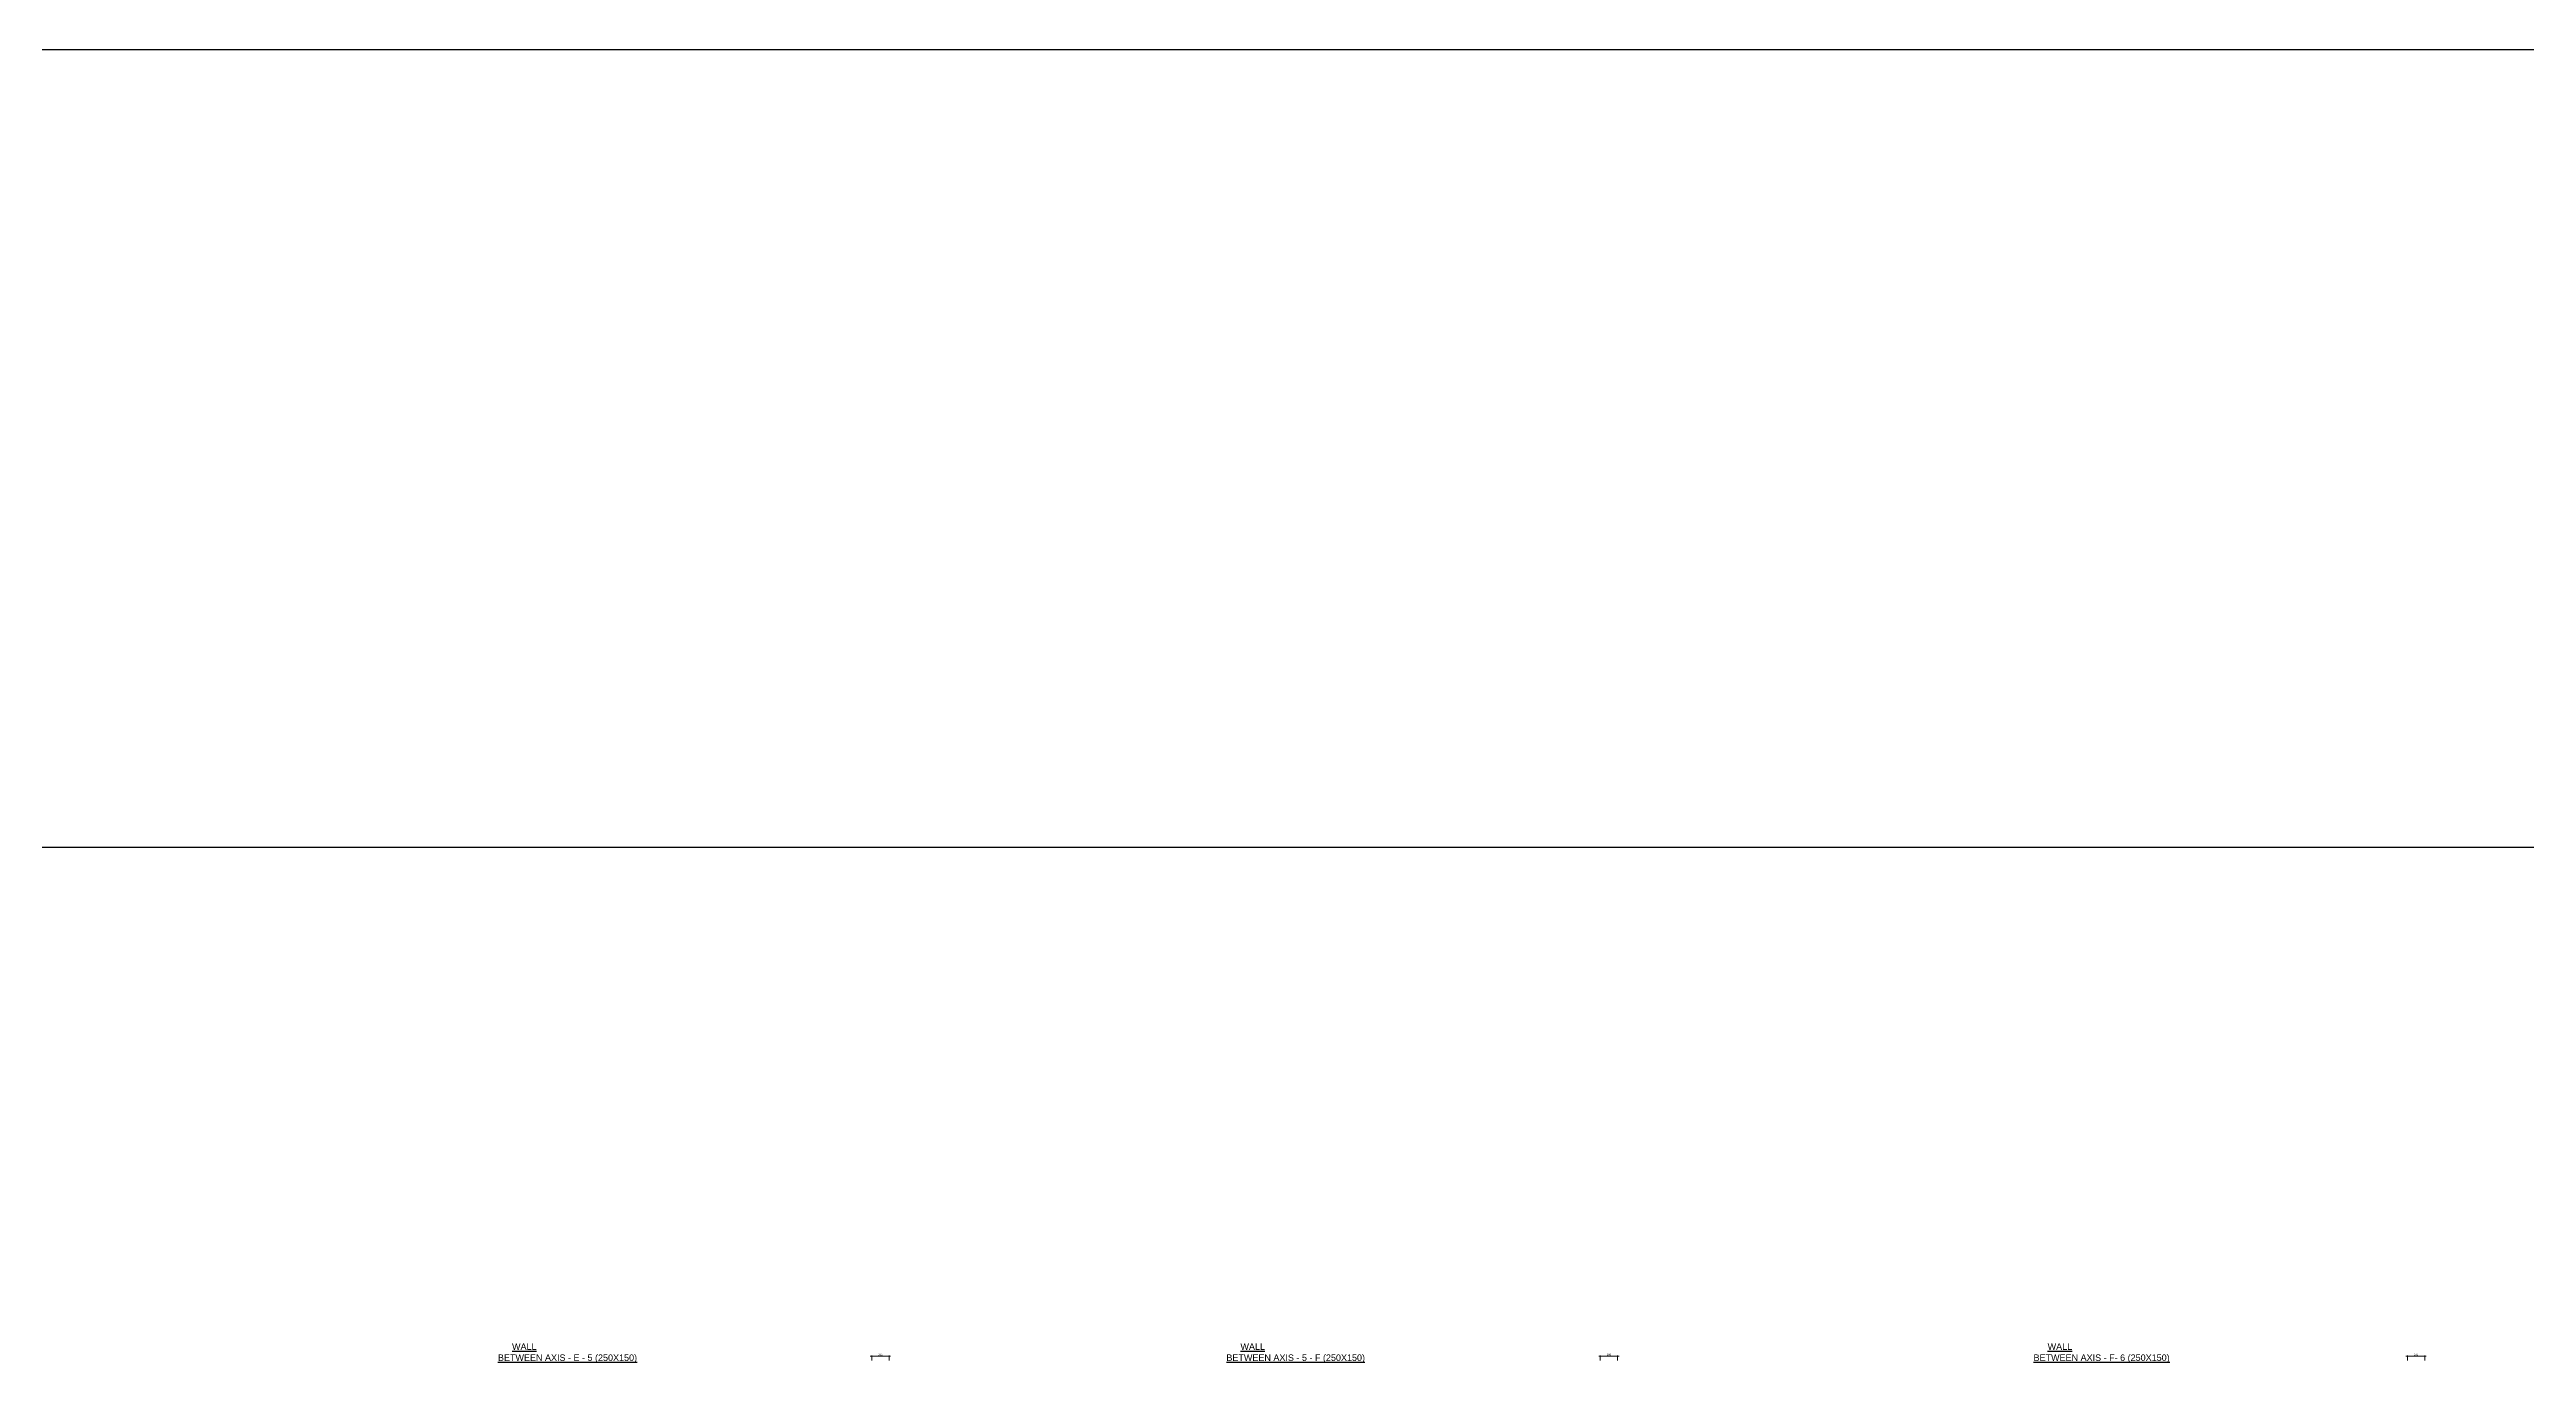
# Model space of a CAD drawing. Header units: millimetres. Extents: x -73920 to 111210, y -48963 to 87920.
# Drawn here: x 77156 to 94217, y 49725 to 58780 of the extents above; entities that cross this region are included whole.
import ezdxf

# ---------------------------------------------------------------- set-up
doc = ezdxf.new("R2010")
doc.units = ezdxf.units.MM
doc.header["$LTSCALE"] = 100
doc.header["$MEASUREMENT"] = 0
doc.linetypes.add('DOT2', pattern=[0.125, 0, -0.125])
doc.layers.add('TEX', color=4, linetype='Continuous')
doc.layers.add('water', color=150, linetype='DOT2')
doc.styles.add('G', font='arial.ttf')
doc.dimstyles.new('50PEA1', dxfattribs={"dimscale": 0, "dimtxt": 12.5, "dimasz": 5, "dimexe": 5, "dimexo": 10, "dimgap": 5, "dimtad": 1, "dimdec": 8, "dimdsep": 46, "dimtxsty": 'Standard', "dimblk1": 'ARCHTICK', "dimblk2": 'ARCHTICK', "dimsah": 1, "dimcen": 2.5, "dimdle": 10, "dimclrd": 8, "dimclre": 8, "dimclrt": 7, "dimadec": 8, "dimazin": 0, "dimtfac": 1, "dimtdec": 8, "dimtix": 1, "dimtmove": 2, "dimatfit": 3, "dimldrblk": 'ARCHTICK', "dimfxl": 1, "dimtolj": 1, "dimtzin": 0, "dimlwd": 13, "dimlwe": 13, "dimarcsym": 0})

# ---------------------------------------------------------------- blocks, each defined once
blk = doc.blocks.new('_ArchTick')
at = {"color": 0, "const_width": 0.15}
blk.add_lwpolyline([(-0.5, -0.5), (0.5, 0.5)], dxfattribs=at)
blk = doc.blocks.new('*D487')
at = {"color": 8, "lineweight": 13, "transparency": 16777216}
for p, q in [((82949, 49774), (82809, 49774)), ((82819, 49744), (82819, 49779)), ((82939, 49744), (82939, 49779))]:
    blk.add_line(p, q, dxfattribs=at)
at = {"layer": 'DEFPOINTS', "color": 0, "lineweight": 25, "transparency": 16777216}
for p in [(82819, 49774), (82819, 49734), (82939, 49734)]:
    blk.add_point(p, dxfattribs=at)
at = {"color": 8, "lineweight": 13, "transparency": 16777216, "xscale": 5, "yscale": 5, "zscale": 5, "rotation": 180}
blk.add_blockref('_ArchTick', (82819, 49774), dxfattribs=at)
at = {"color": 8, "lineweight": 13, "transparency": 16777216, "xscale": 5, "yscale": 5, "zscale": 5}
blk.add_blockref('_ArchTick', (82939, 49774), dxfattribs=at)
at = {"color": 7, "transparency": 16777216, "insert": (82879, 49785), "char_height": 12.5, "attachment_point": 5}
blk.add_mtext('\\A1;200', dxfattribs=at)
blk = doc.blocks.new('*D496')
at = {"color": 8, "lineweight": 13, "transparency": 16777216}
for p, q in [((87967, 49774), (87827, 49774)), ((87837, 49744), (87837, 49779)), ((87957, 49744), (87957, 49779))]:
    blk.add_line(p, q, dxfattribs=at)
at = {"layer": 'DEFPOINTS', "color": 0, "lineweight": 25, "transparency": 16777216}
for p in [(87837, 49774), (87837, 49734), (87957, 49734)]:
    blk.add_point(p, dxfattribs=at)
at = {"color": 8, "lineweight": 13, "transparency": 16777216, "xscale": 5, "yscale": 5, "zscale": 5, "rotation": 180}
blk.add_blockref('_ArchTick', (87837, 49774), dxfattribs=at)
at = {"color": 8, "lineweight": 13, "transparency": 16777216, "xscale": 5, "yscale": 5, "zscale": 5}
blk.add_blockref('_ArchTick', (87957, 49774), dxfattribs=at)
at = {"color": 7, "transparency": 16777216, "insert": (87897, 49785), "char_height": 12.5, "attachment_point": 5}
blk.add_mtext('\\A1;200', dxfattribs=at)
blk = doc.blocks.new('*D505')
at = {"color": 8, "lineweight": 13, "transparency": 16777216}
for p, q in [((93527, 49774), (93387, 49774)), ((93397, 49744), (93397, 49779)), ((93517, 49744), (93517, 49779))]:
    blk.add_line(p, q, dxfattribs=at)
at = {"layer": 'DEFPOINTS', "color": 0, "lineweight": 25, "transparency": 16777216}
for p in [(93397, 49774), (93397, 49734), (93517, 49734)]:
    blk.add_point(p, dxfattribs=at)
at = {"color": 8, "lineweight": 13, "transparency": 16777216, "xscale": 5, "yscale": 5, "zscale": 5, "rotation": 180}
blk.add_blockref('_ArchTick', (93397, 49774), dxfattribs=at)
at = {"color": 8, "lineweight": 13, "transparency": 16777216, "xscale": 5, "yscale": 5, "zscale": 5}
blk.add_blockref('_ArchTick', (93517, 49774), dxfattribs=at)
at = {"color": 7, "transparency": 16777216, "insert": (93457, 49785), "char_height": 12.5, "attachment_point": 5}
blk.add_mtext('\\A1;200', dxfattribs=at)

msp = doc.modelspace()

# ---------------------------------------------------------------- linework, layer by layer
at = {"layer": 'water', "color": 0, "linetype": 'ByBlock', "lineweight": 25}
for points in [[(52280, 58780), (111210, 58780), (111210, -12330), (52280, -12330)], [(105000, 53280), (75050, 53280), (75050, 29460), (105000, 29460)]]:
    msp.add_lwpolyline(points, close=True, dxfattribs=at)

# ---------------------------------------------------------------- texts
at = {"layer": 'TEX', "style": 'G'}
for s, p in [('%%UWALL', (80341.35008905, 49818.42382795)), ('%%UWALL', (85358.8305582, 49818.42382795)), ('%%UWALL', (90918.8305582, 49818.42382795)), ('%%UBETWEEN AXIS - E - 5 (250X150)', (80244.45008905, 49742.45328734)), ('%%UBETWEEN AXIS - 5 - F (250X150)', (85261.9305582, 49742.45328734)), ('%%UBETWEEN AXIS - F- 6 (250X150)', (90821.9305582, 49742.45328734))]:
    msp.add_text(s, height=44.4, dxfattribs=at).set_placement(p)

# ---------------------------------------------------------------- dimensions: what is measured, and where the dimension line sits
at = {"color": 3}
for base, p1, p2, picture, middle in [((82819.42970744, 49774.17366895), (82939.42970744, 49733.67366895), (82819.42970744, 49733.67366895), '*D487', (82879.42970744, 49785.42366895)), ((87836.91017659, 49774.17366895), (87956.91017659, 49733.67366895), (87836.91017659, 49733.67366895), '*D496', (87896.91017659, 49785.42366895)), ((93396.91017659, 49774.17366895), (93516.91017659, 49733.67366895), (93396.91017659, 49733.67366895), '*D505', (93456.91017659, 49785.42366895))]:
    dim = msp.add_linear_dim(base=base, p1=p1, p2=p2, text='200', dimstyle='50PEA1', override={"dimscale": 1}, dxfattribs=at)
    dim.commit()
    dim.dimension.update_dxf_attribs({"geometry": picture, "text_midpoint": middle})

doc.saveas('drawing.dxf')
